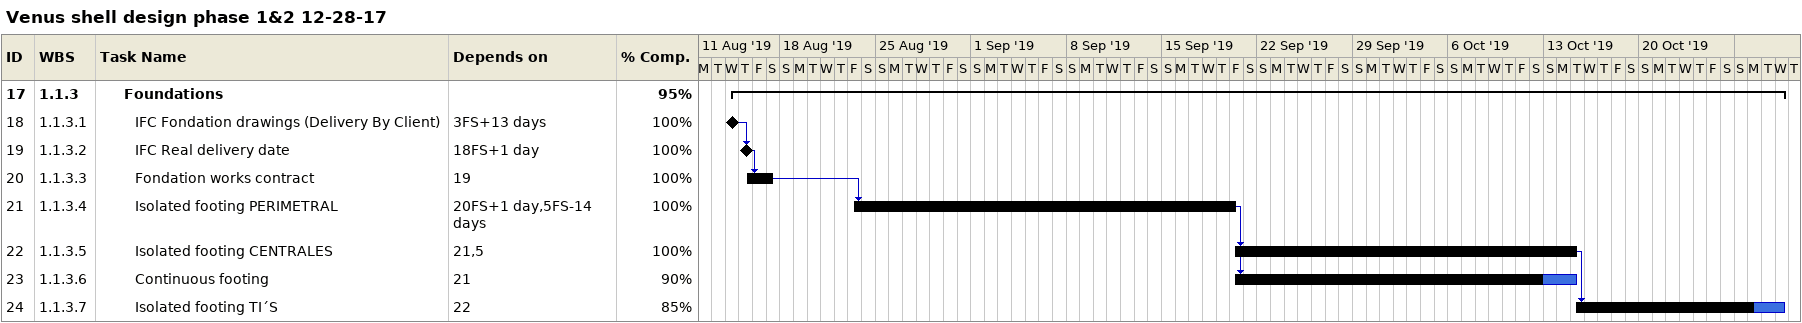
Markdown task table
Venus shell design phase 1&2 12-28-17

| ID | WBS | Task | Start | Finish | Predecessors | % complete |
|---|---|---|---|---|---|---|
| 17 | 1.1.3 | **Foundations** | 2019-08-14 | 2019-10-30 |  | 95 |
| 18 | 1.1.3.1 | IFC Fondation drawings (Delivery By Client) (milestone) | 2019-08-14 | 2019-08-14 | 3FS+13d | 100 |
| 19 | 1.1.3.2 | IFC Real delivery date (milestone) | 2019-08-15 | 2019-08-15 | 18FS+1d | 100 |
| 20 | 1.1.3.3 | Fondation works contract | 2019-08-15 | 2019-08-17 | 19 | 100 |
| 21 | 1.1.3.4 | Isolated footing PERIMETRAL | 2019-08-23 | 2019-09-20 | 20FS+1d, 5FS-14d | 100 |
| 22 | 1.1.3.5 | Isolated footing CENTRALES | 2019-09-20 | 2019-10-15 | 21, 5 | 100 |
| 23 | 1.1.3.6 | Continuous footing | 2019-09-20 | 2019-10-15 | 21 | 90 |
| 24 | 1.1.3.7 | Isolated footing TI´S | 2019-10-15 | 2019-10-30 | 22 | 85 |
